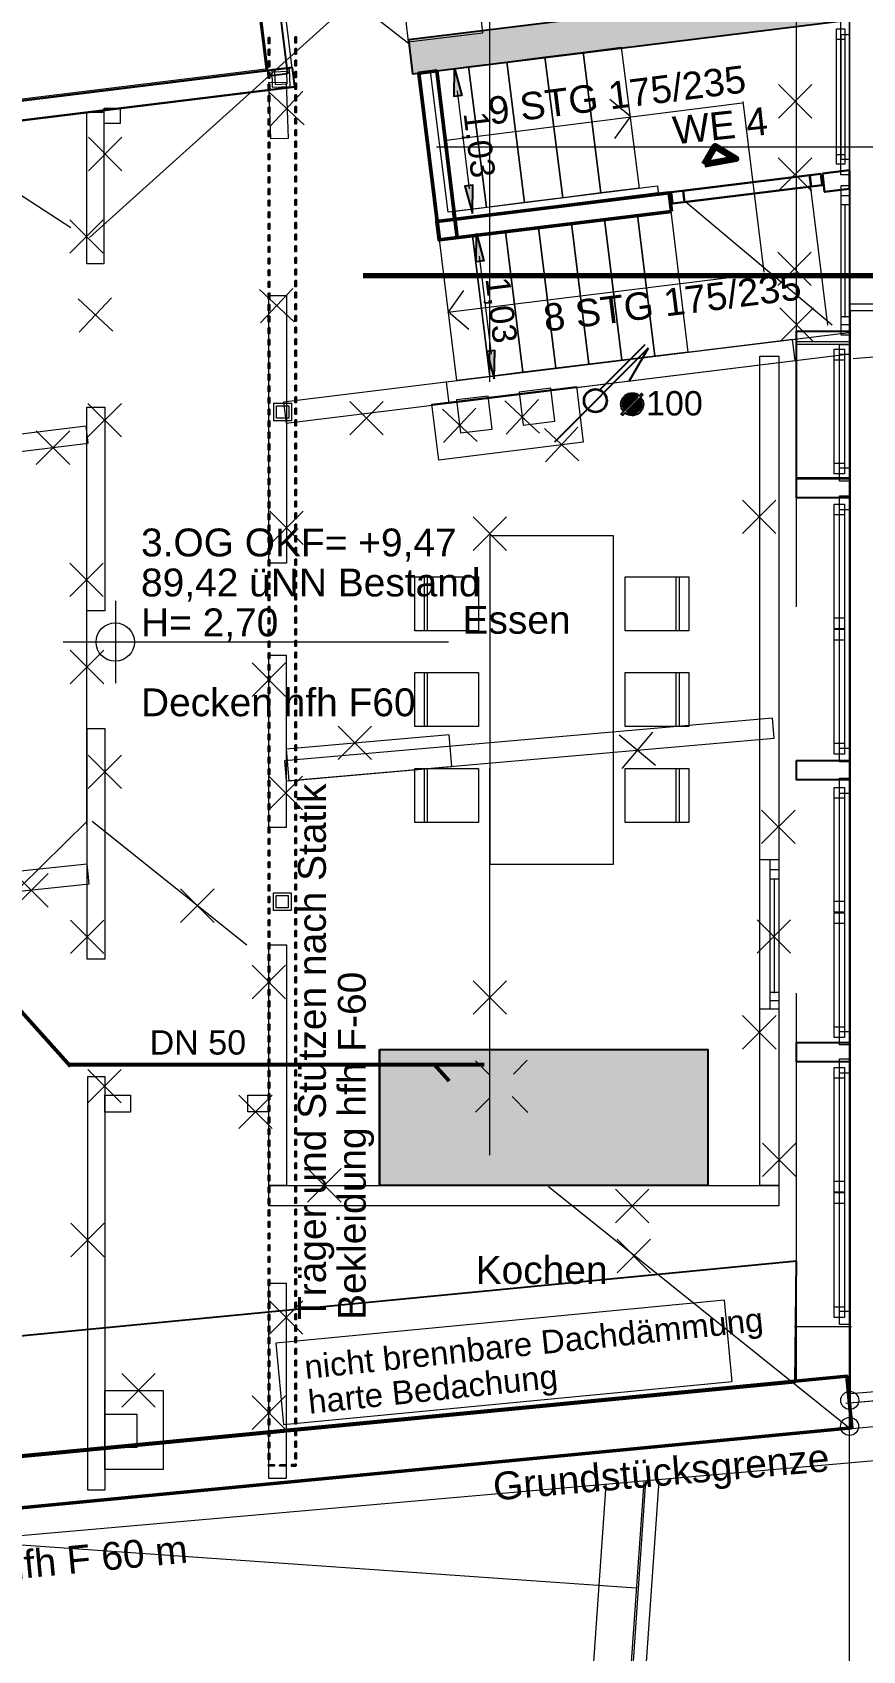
# Model space of a CAD drawing. Header units: millimetres. Extents: x 1501 to 41669, y -38 to 29710.
# Drawn here: x 10729 to 16788, y 6152 to 17957 of the extents above; entities that cross this region are included whole.
import ezdxf

# ---------------------------------------------------------------- set-up
doc = ezdxf.new("R2010")
doc.units = ezdxf.units.MM
doc.header["$LTSCALE"] = 50
for name, pattern in [('PDF_56-4_56-4_0-0_0-0', [112.8, 56.4, -56.4, 0, 0]), ('PDF_564-4_176-4_70-6_176-4', [987.8, 564.4, -176.4, 70.6, -176.4]), ('PDF_91-7_91-7_0-0_0-0', [183.4, 91.7, -91.7, 0, 0])]:
    doc.linetypes.add(name, pattern=pattern)
for name, color, linetype in [('00_Wand_Bestand', 7, 'Continuous'), ('03_Sanitaer', 5, 'Continuous'), ('05_Linien_stark', 7, 'Continuous'), ('06_Linien_fein', 3, 'Continuous'), ('07_Bemassung', 6, 'Continuous'), ('08_Schnittlinie', 1, 'Continuous'), ('10_Text', 7, 'Continuous')]:
    doc.layers.add(name, color=color, linetype=linetype)
doc.styles.add('PLAN', font='arial.ttf')

msp = doc.modelspace()

# ---------------------------------------------------------------- hatches: boundary and pattern name
at = {"layer": '00_Wand_Bestand'}
for points in [[(16697, 18299), (13473, 17903), (13504, 17655), (16698, 18047)], [(13810, 17696), (13864, 17496), (13807, 17489)], [(13940, 16635), (13943, 16842), (13886, 16835)], [(13970, 16490), (14024, 16290), (13967, 16283)], [(14100, 15429), (14103, 15636), (14046, 15629)], [(15185, 15313), (15168, 15296), (15177, 15282), (15183, 15270), (15186, 15257), (15188, 15242), (15187, 15233), (15185, 15223), (15182, 15214), (15178, 15205), (15173, 15197), (15166, 15189), (15160, 15182), (15153, 15177), (15146, 15172), (15139, 15169), (15131, 15166), (15123, 15164), (15115, 15162), (15106, 15162), (15092, 15163), (15080, 15166), (15068, 15172), (15054, 15181), (15037, 15165), (15026, 15175), (15044, 15191), (15034, 15205), (15029, 15218), (15025, 15230), (15024, 15244), (15025, 15254), (15026, 15262), (15029, 15271), (15032, 15279), (15037, 15287), (15042, 15294), (15048, 15301), (15055, 15308), (15063, 15313), (15071, 15318), (15079, 15321), (15087, 15323), (15096, 15325), (15105, 15325), (15120, 15324), (15132, 15321), (15145, 15315), (15158, 15306), (15175, 15323)], [(15148, 15296), (15136, 15303), (15126, 15308), (15116, 15310), (15105, 15311), (15098, 15311), (15090, 15310), (15083, 15308), (15077, 15305), (15070, 15301), (15064, 15297), (15058, 15291), (15052, 15284), (15047, 15277), (15043, 15269), (15040, 15261), (15039, 15253), (15038, 15244), (15039, 15233), (15042, 15223), (15046, 15213), (15053, 15201)], [(15159, 15286), (15064, 15191), (15072, 15186), (15080, 15182), (15089, 15179), (15097, 15177), (15106, 15176), (15115, 15177), (15124, 15178), (15132, 15181), (15139, 15185), (15147, 15190), (15153, 15196), (15159, 15202), (15163, 15208), (15167, 15214), (15170, 15221), (15172, 15228), (15173, 15235), (15173, 15243), (15173, 15254), (15170, 15264), (15166, 15274)]]:
    msp.add_hatch(color=7, dxfattribs=at).paths.add_polyline_path(points)
at = {"layer": '03_Sanitaer'}
msp.add_hatch(color=7, dxfattribs=at).paths.add_polyline_path([(13263, 10538), (15659, 10538), (15659, 9544), (13263, 9544)])

# ---------------------------------------------------------------- linework, layer by layer
at = {"layer": '00_Wand_Bestand'}
for points in [[(16697, 18299), (13473, 17903), (13504, 17655), (16698, 18047)], [(13810, 17696), (13864, 17496), (13807, 17489)], [(13940, 16635), (13943, 16842), (13886, 16835)], [(13970, 16490), (14024, 16290), (13967, 16283)], [(14100, 15429), (14103, 15636), (14046, 15629)], [(15185, 15313), (15168, 15296), (15177, 15282), (15183, 15270), (15186, 15257), (15188, 15242), (15187, 15233), (15185, 15223), (15182, 15214), (15178, 15205), (15173, 15197), (15166, 15189), (15160, 15182), (15153, 15177), (15146, 15172), (15139, 15169), (15131, 15166), (15123, 15164), (15115, 15162), (15106, 15162), (15092, 15163), (15080, 15166), (15068, 15172), (15054, 15181), (15037, 15165), (15026, 15175), (15044, 15191), (15034, 15205), (15029, 15218), (15025, 15230), (15024, 15244), (15025, 15254), (15026, 15262), (15029, 15271), (15032, 15279), (15037, 15287), (15042, 15294), (15048, 15301), (15055, 15308), (15063, 15313), (15071, 15318), (15079, 15321), (15087, 15323), (15096, 15325), (15105, 15325), (15120, 15324), (15132, 15321), (15145, 15315), (15158, 15306), (15175, 15323)], [(15148, 15296), (15136, 15303), (15126, 15308), (15116, 15310), (15105, 15311), (15098, 15311), (15090, 15310), (15083, 15308), (15077, 15305), (15070, 15301), (15064, 15297), (15058, 15291), (15052, 15284), (15047, 15277), (15043, 15269), (15040, 15261), (15039, 15253), (15038, 15244), (15039, 15233), (15042, 15223), (15046, 15213), (15053, 15201)], [(15159, 15286), (15064, 15191), (15072, 15186), (15080, 15182), (15089, 15179), (15097, 15177), (15106, 15176), (15115, 15177), (15124, 15178), (15132, 15181), (15139, 15185), (15147, 15190), (15153, 15196), (15159, 15202), (15163, 15208), (15167, 15214), (15170, 15221), (15172, 15228), (15173, 15235), (15173, 15243), (15173, 15254), (15170, 15264), (15166, 15274)]]:
    msp.add_lwpolyline(points, close=True, dxfattribs=at)
at = {"layer": '03_Sanitaer'}
msp.add_lwpolyline([(13263, 10538), (15659, 10538), (15659, 9544), (13263, 9544)], close=True, dxfattribs=at)
at = {"layer": '05_Linien_stark', "lineweight": 15}
for p, q in [((13829, 17529), (13917, 16816)), ((13750, 17170), (15908, 17442)), ((15093, 17343), (14944, 17468)), ((15091, 17341), (14978, 17182)), ((13678, 17122), (26570, 17122)), ((13989, 16323), (14077, 15610)), ((11335, 13810), (11335, 13210))]:
    msp.add_line(p, q, dxfattribs=at)
at = {"layer": '05_Linien_stark', "lineweight": 25}
msp.add_line((15085, 15412), (15226, 15655), dxfattribs=at)
at = {"layer": '05_Linien_stark', "lineweight": 53}
msp.add_line((13770, 10305), (13658, 10430), dxfattribs=at)
at = {"layer": '05_Linien_stark', "lineweight": 18}
for p, q in [((13963, 10455), (14063, 10354)), ((14340, 10458), (14240, 10357)), ((14062, 10180), (13962, 10080)), ((14230, 10193), (14345, 10078))]:
    msp.add_line(p, q, dxfattribs=at)
at = {"layer": '05_Linien_stark', "lineweight": 20}
for p, q in [((16291, 8516), (16707, 8516)), ((16300, 8110), (16300, 8525))]:
    msp.add_line(p, q, dxfattribs=at)
at = {"layer": '05_Linien_stark', "lineweight": 18}
for points in [[(12360, 18275), (12432, 17688), (10059, 17397), (9986, 17983)], [(13267, 10534), (15655, 10534), (15655, 9548), (13267, 9548)]]:
    msp.add_lwpolyline(points, close=True, dxfattribs=at)
at = {"layer": '05_Linien_stark', "lineweight": 15}
for points in [[(13454, 18039), (13472, 17887), (14017, 17954), (13999, 18106)], [(14878, 16785), (14748, 17813), (15026, 17848), (15156, 16820)], [(13764, 16645), (13634, 17672), (13913, 17707), (14043, 16680)], [(14043, 16680), (13913, 17707), (14191, 17742), (14321, 16715)], [(14321, 16715), (14191, 17742), (14470, 17777), (14599, 16750)], [(14599, 16750), (14470, 17777), (14748, 17813), (14878, 16786)], [(11127, 17375), (11252, 17375), (11252, 16267), (11127, 16267)], [(13803, 16596), (13796, 16649), (15291, 16837), (15297, 16785)], [(12563, 15260), (12582, 15106), (16295, 15562), (16276, 15716)], [(13751, 15407), (16690, 15768), (16691, 15608), (13771, 15249)], [(16037, 15594), (16176, 15594), (16176, 9544), (16037, 9544)], [(14699, 15374), (14749, 14966), (13695, 14837), (13645, 15245)], [(14281, 15332), (14311, 15091), (14542, 15120), (14512, 15360)], [(13825, 15275), (13854, 15035), (14085, 15063), (14056, 15303)], [(11127, 15222), (11257, 15222), (11257, 13736), (11127, 13736)], [(5854, 14436), (5869, 14314), (11137, 14961), (11122, 15083)], [(11130, 12879), (11257, 12879), (11257, 11197), (11130, 11197)], [(12569, 12642), (12581, 12496), (16142, 12808), (16129, 12953)], [(12581, 12728), (12601, 12498), (13791, 12602), (13771, 12832)], [(16037, 11924), (16176, 11924), (16176, 10831), (16037, 10831)], [(16113, 11924), (16176, 11924), (16176, 10831), (16113, 10831)], [(5825, 11333), (5840, 11187), (11145, 11745), (11130, 11890)], [(16113, 11851), (16176, 11851), (16176, 10892), (16113, 10892)], [(16113, 11783), (16176, 11783), (16176, 10952), (16113, 10952)], [(11133, 10341), (11257, 10341), (11257, 7323), (11133, 7323)], [(11257, 10204), (11446, 10204), (11446, 10079), (11257, 10079)], [(11257, 8050), (11685, 8050), (11685, 7473), (11257, 7473)], [(11259, 7876), (11491, 7876), (11491, 7634), (11259, 7634)]]:
    msp.add_lwpolyline(points, close=True, dxfattribs=at)
at = {"layer": '05_Linien_stark', "lineweight": 20}
for points in [[(16306, 18090), (16692, 18090), (16692, 15698), (16306, 15698)], [(16598, 17982), (16659, 17982), (16659, 16996), (16598, 16996)], [(16629, 18054), (16689, 18054), (16689, 16917), (16629, 16917)], [(16598, 17908), (16659, 17908), (16659, 17062), (16598, 17062)], [(16630, 17942), (16693, 17942), (16693, 17030), (16630, 17030)], [(16631, 16839), (16694, 16839), (16694, 15748), (16631, 15748)], [(16631, 16767), (16691, 16767), (16691, 15822), (16631, 15822)], [(16631, 16700), (16691, 16700), (16691, 15882), (16631, 15882)], [(16695, 15973), (16695, 7960), (18929, 8153), (18929, 15973)], [(16696, 15924), (16696, 8027), (18879, 8203), (18879, 15924)], [(16306, 15683), (16694, 15683), (16694, 14703), (16306, 14703)], [(16580, 15645), (16655, 15645), (16655, 14735), (16580, 14735)], [(16620, 15680), (16695, 15680), (16695, 14777), (16620, 14777)], [(16620, 15610), (16695, 15610), (16695, 14683), (16620, 14683)], [(16580, 15568), (16655, 15568), (16655, 14811), (16580, 14811)], [(16620, 14575), (16695, 14575), (16695, 12733), (16620, 12733)], [(16580, 14516), (16655, 14516), (16655, 13606), (16580, 13606)], [(16580, 14440), (16655, 14440), (16655, 13684), (16580, 13684)], [(16620, 14476), (16695, 14476), (16695, 12635), (16620, 12635)], [(16580, 13603), (16655, 13603), (16655, 12692), (16580, 12692)], [(16580, 13525), (16655, 13525), (16655, 12768), (16580, 12768)], [(16620, 12516), (16695, 12516), (16695, 10665), (16620, 10665)], [(16580, 12448), (16655, 12448), (16655, 11538), (16580, 11538)], [(16620, 12408), (16695, 12408), (16695, 10570), (16620, 10570)], [(16580, 12372), (16655, 12372), (16655, 11617), (16580, 11617)], [(16580, 11535), (16655, 11535), (16655, 10624), (16580, 10624)], [(16580, 11458), (16655, 11458), (16655, 10700), (16580, 10700)], [(16580, 10406), (16655, 10406), (16655, 9496), (16580, 9496)], [(16620, 10469), (16695, 10469), (16695, 8625), (16620, 8625)], [(16580, 10330), (16655, 10330), (16655, 9574), (16580, 9574)], [(16620, 10366), (16695, 10366), (16695, 8531), (16620, 8531)], [(16580, 9493), (16655, 9493), (16655, 8582), (16580, 8582)], [(16580, 9416), (16655, 9416), (16655, 8658), (16580, 8658)]]:
    msp.add_lwpolyline(points, close=True, dxfattribs=at)
at = {"layer": '05_Linien_stark', "lineweight": 50}
for points in [[(13699, 16443), (13829, 16459), (13680, 17675), (13550, 17659)], [(15393, 16651), (15376, 16786), (13680, 16577), (13697, 16443)], [(5730, 7099), (5766, 6724), (16709, 7778), (16673, 8153)]]:
    msp.add_lwpolyline(points, close=True, dxfattribs=at)
at = {"layer": '05_Linien_stark', "lineweight": 211}
msp.add_lwpolyline([(15634, 16993), (15712, 17127), (15864, 17035)], close=True, dxfattribs=at)
at = {"layer": '05_Linien_stark', "lineweight": 30}
for points in [[(16482, 16925), (15390, 16791), (15400, 16708), (16493, 16842)], [(16402, 16915), (15477, 16801), (15487, 16718), (16412, 16832)], [(16494, 16928), (16691, 16952), (16692, 16815), (16510, 16793)]]:
    msp.add_lwpolyline(points, close=True, dxfattribs=at)
at = {"layer": '05_Linien_stark', "lineweight": 25}
for points in [[(16306, 15777), (16694, 15777), (16694, 14704), (16306, 14704)], [(16306, 14703), (16694, 14703), (16694, 14562), (16306, 14562)], [(16306, 12645), (16693, 12645), (16693, 12504), (16306, 12504)], [(16305, 10589), (16693, 10589), (16693, 10447), (16305, 10447)]]:
    msp.add_lwpolyline(points, close=True, dxfattribs=at)
at = {"layer": '05_Linien_stark', "lineweight": 35}
msp.add_circle((14838, 15270), 82.8, dxfattribs=at)
at = {"layer": '05_Linien_stark', "lineweight": 18}
msp.add_circle((11334, 13509), 140, dxfattribs=at)
at = {"layer": '06_Linien_fein', "linetype": 'PDF_56-4_56-4_0-0_0-0', "lineweight": 9}
for p, q in [((16306, 8127), (16306, 20665)), ((14068, 9767), (14068, 19102)), ((11127, 12177), (11127, 16599))]:
    msp.add_line(p, q, dxfattribs=at)
at = {"layer": '06_Linien_fein', "lineweight": 9}
for p, q in [((16629, 17066), (16629, 17910)), ((15914, 17452), (16067, 16208)), ((16396, 16919), (16531, 15821)), ((16566, 15821), (15484, 16729)), ((16661, 15877), (16661, 16694)), ((13761, 15916), (16071, 16200)), ((13764, 15914), (13877, 16073)), ((13765, 15917), (13914, 15792)), ((16618, 14807), (16618, 15570)), ((16618, 13682), (16618, 14443)), ((16618, 12765), (16618, 13528)), ((16618, 11614), (16618, 12375)), ((16144, 10949), (16144, 11785)), ((16618, 10697), (16618, 11460)), ((16618, 9572), (16618, 10333)), ((16618, 8655), (16618, 9418)), ((5166, 6514), (17014, 7550)), ((14632, 3295), (14916, 7361)), ((14916, 3412), (15193, 7384)), ((14928, 3384), (15207, 7387)), ((15020, 3356), (15302, 7390)), ((10225, 6953), (15135, 6610))]:
    msp.add_line(p, q, dxfattribs=at)
at = {"layer": '06_Linien_fein', "lineweight": 5}
for p, q in [((16174, 17331), (16418, 17575)), ((16418, 17331), (16174, 17575)), ((16174, 17331), (16418, 17575)), ((16418, 17331), (16174, 17575)), ((11138, 16946), (11382, 17191)), ((11382, 16946), (11138, 17191)), ((11138, 16946), (11382, 17191)), ((11382, 16946), (11138, 17191)), ((16172, 16797), (16416, 17041)), ((16416, 16797), (16172, 17041)), ((11002, 16345), (11246, 16590)), ((11246, 16345), (11002, 16590)), ((11002, 16345), (11246, 16590)), ((11246, 16345), (11002, 16590)), ((16169, 16109), (16413, 16353)), ((16413, 16109), (16169, 16353)), ((11316, 15777), (11063, 16013)), ((11316, 15777), (11063, 16013)), ((11072, 15769), (11307, 16021)), ((11072, 15769), (11307, 16021)), ((16428, 15702), (16184, 15946)), ((16185, 15702), (16429, 15946)), ((11135, 15006), (11379, 15250)), ((11379, 15006), (11135, 15250)), ((11135, 15006), (11379, 15250)), ((11379, 15006), (11135, 15250)), ((13045, 15021), (13290, 15265)), ((13290, 15021), (13045, 15265)), ((13045, 15021), (13290, 15265)), ((13290, 15021), (13045, 15265)), ((14430, 15034), (14178, 15269)), ((14430, 15034), (14178, 15269)), ((14186, 15025), (14422, 15278)), ((14186, 15025), (14422, 15278)), ((13974, 14972), (13721, 15208)), ((13974, 14972), (13721, 15208)), ((13729, 14964), (13965, 15216)), ((13729, 14964), (13965, 15216)), ((10758, 14805), (11002, 15049)), ((11002, 14805), (10758, 15049)), ((10758, 14805), (11002, 15049)), ((11002, 14805), (10758, 15049)), ((14718, 14832), (14466, 15067)), ((14718, 14832), (14466, 15067)), ((14474, 14823), (14710, 15076)), ((14474, 14823), (14710, 15076)), ((15910, 14301), (16154, 14545)), ((16154, 14301), (15910, 14545)), ((15910, 14301), (16154, 14545)), ((16154, 14301), (15910, 14545)), ((13945, 14178), (14190, 14422)), ((14190, 14178), (13945, 14422)), ((13945, 14178), (14190, 14422)), ((14190, 14178), (13945, 14422)), ((11003, 13841), (11247, 14085)), ((11247, 13841), (11003, 14085)), ((11003, 13841), (11247, 14085)), ((11247, 13841), (11003, 14085)), ((11006, 13205), (11250, 13449)), ((11250, 13205), (11006, 13449)), ((11006, 13205), (11250, 13449)), ((11250, 13205), (11006, 13449)), ((12333, 13113), (12577, 13358)), ((12577, 13113), (12333, 13358)), ((12333, 13113), (12577, 13358)), ((12577, 13113), (12333, 13358)), ((12960, 12652), (13204, 12896)), ((13204, 12652), (12960, 12896)), ((12960, 12652), (13204, 12896)), ((13204, 12652), (12960, 12896)), ((15277, 12608), (15012, 12830)), ((15277, 12608), (15012, 12830)), ((15033, 12586), (15256, 12851)), ((15033, 12586), (15256, 12851)), ((11136, 12440), (11380, 12684)), ((11380, 12440), (11136, 12684)), ((11136, 12440), (11380, 12684)), ((11380, 12440), (11136, 12684)), ((16051, 12040), (16296, 12284)), ((16296, 12040), (16051, 12284)), ((16051, 12040), (16296, 12284)), ((16296, 12040), (16051, 12284)), ((10600, 11575), (10844, 11820)), ((10844, 11575), (10600, 11820)), ((10600, 11575), (10844, 11820)), ((10844, 11575), (10600, 11820)), ((11811, 11464), (12055, 11708)), ((12055, 11464), (11811, 11708)), ((11811, 11464), (12055, 11708)), ((12055, 11464), (11811, 11708)), ((11007, 11237), (11251, 11481)), ((11251, 11237), (11007, 11481)), ((11007, 11237), (11251, 11481)), ((11251, 11237), (11007, 11481)), ((16017, 11239), (16262, 11483)), ((16262, 11239), (16017, 11483)), ((16017, 11239), (16262, 11483)), ((16262, 11239), (16017, 11483)), ((12577, 10907), (12333, 11152)), ((12577, 10907), (12333, 11152)), ((13946, 10794), (14190, 11038)), ((14190, 10794), (13946, 11038)), ((13946, 10794), (14190, 11038)), ((14190, 10794), (13946, 11038)), ((15912, 10540), (16156, 10784)), ((16156, 10540), (15912, 10784)), ((15912, 10540), (16156, 10784)), ((16156, 10540), (15912, 10784)), ((11133, 10147), (11377, 10391)), ((11377, 10147), (11133, 10391)), ((11133, 10147), (11377, 10391)), ((11377, 10147), (11133, 10391)), ((16056, 9610), (16300, 9854)), ((16300, 9610), (16056, 9854)), ((16056, 9610), (16300, 9854)), ((16300, 9610), (16056, 9854)), ((12738, 9424), (12983, 9668)), ((12983, 9424), (12738, 9668)), ((12738, 9424), (12983, 9668)), ((12983, 9424), (12738, 9668)), ((14984, 9273), (15228, 9517)), ((15228, 9273), (14984, 9517)), ((14984, 9273), (15228, 9517)), ((15228, 9273), (14984, 9517)), ((11009, 9025), (11253, 9269)), ((11253, 9025), (11009, 9269)), ((11009, 9025), (11253, 9269)), ((11253, 9025), (11009, 9269)), ((14996, 8909), (15240, 9153)), ((15240, 8909), (14996, 9153)), ((14996, 8909), (15240, 9153)), ((15240, 8909), (14996, 9153)), ((11382, 7929), (11626, 8173)), ((11626, 7929), (11382, 8173)), ((11382, 7929), (11626, 8173)), ((11626, 7929), (11382, 8173))]:
    msp.add_line(p, q, dxfattribs=at)
at = {"layer": '06_Linien_fein', "lineweight": 9}
for points in [[(15387, 16652), (15513, 15624), (15272, 15595), (15146, 16623)], [(14423, 16534), (14549, 15506), (14308, 15477), (14182, 16504)], [(14664, 16563), (14790, 15536), (14549, 15506), (14423, 16534)], [(14905, 16593), (15031, 15566), (14790, 15536), (14664, 16563)], [(15146, 16623), (15272, 15595), (15031, 15566), (14905, 16593)], [(13941, 16475), (14067, 15447), (13826, 15418), (13700, 16446)], [(14182, 16505), (14308, 15477), (14067, 15447), (13941, 16475)]]:
    msp.add_lwpolyline(points, close=True, dxfattribs=at)
at = {"layer": '06_Linien_fein', "lineweight": 5}
for points in [[(14071, 14286), (14968, 14286), (14968, 11886), (14071, 11886)], [(13520, 13986), (13611, 13986), (13611, 13592), (13520, 13592)], [(13591, 13986), (13985, 13986), (13985, 13592), (13591, 13592)], [(15054, 13986), (15448, 13986), (15448, 13592), (15054, 13592)], [(15428, 13986), (15520, 13986), (15520, 13592), (15428, 13592)], [(13520, 13286), (13611, 13286), (13611, 12892), (13520, 12892)], [(13591, 13286), (13985, 13286), (13985, 12892), (13591, 12892)], [(15054, 13286), (15448, 13286), (15448, 12892), (15054, 12892)], [(15428, 13286), (15520, 13286), (15520, 12892), (15428, 12892)], [(13520, 12586), (13611, 12586), (13611, 12192), (13520, 12192)], [(13591, 12586), (13985, 12586), (13985, 12192), (13591, 12192)], [(15054, 12586), (15448, 12586), (15448, 12192), (15054, 12192)], [(15428, 12586), (15520, 12586), (15520, 12192), (15428, 12192)], [(15836, 8116), (15779, 8709), (12506, 8394), (12563, 7801)]]:
    msp.add_lwpolyline(points, close=True, dxfattribs=at)
at = {"layer": '07_Bemassung', "linetype": 'PDF_56-4_56-4_0-0_0-0', "lineweight": 9}
for p, q in [((11147, 16460), (16699, 21459)), ((5529, 20092), (11010, 16532)), ((5531, 6700), (11128, 12200)), ((16696, 7771), (11166, 12201))]:
    msp.add_line(p, q, dxfattribs=at)
at = {"layer": '07_Bemassung', "lineweight": 9}
for p, q in [((16693, 5348), (16693, 21086)), ((12454, 18674), (13487, 17867)), ((12637, 17599), (12505, 18678)), ((16719, 15577), (30131, 16751))]:
    msp.add_line(p, q, dxfattribs=at)
at = {"layer": '07_Bemassung', "lineweight": 5}
for p, q in [((12712, 17283), (12459, 17519)), ((12712, 17283), (12459, 17519)), ((12468, 17275), (12703, 17527)), ((12468, 17275), (12703, 17527)), ((12639, 15845), (12386, 16081)), ((12639, 15845), (12386, 16081)), ((12395, 15837), (12630, 16089)), ((12395, 15837), (12630, 16089)), ((12461, 14220), (12705, 14464)), ((12705, 14220), (12461, 14464)), ((12461, 14220), (12705, 14464)), ((12705, 14220), (12461, 14464)), ((12456, 12286), (12701, 12530)), ((12701, 12286), (12456, 12530)), ((12456, 12286), (12701, 12530)), ((12701, 12286), (12456, 12530)), ((12333, 10907), (12577, 11152)), ((12333, 10907), (12577, 11152)), ((12236, 9960), (12480, 10205)), ((12480, 9960), (12236, 10205)), ((12236, 9960), (12480, 10205)), ((12480, 9960), (12236, 10205)), ((12459, 8460), (12703, 8704)), ((12703, 8460), (12459, 8704)), ((12459, 8460), (12703, 8704)), ((12703, 8460), (12459, 8704)), ((12333, 7766), (12577, 8010)), ((12577, 7766), (12333, 8010)), ((12333, 7766), (12577, 8010)), ((12577, 7766), (12333, 8010))]:
    msp.add_line(p, q, dxfattribs=at)
at = {"layer": '07_Bemassung', "lineweight": 25}
msp.add_line((14542, 14970), (15223, 15652), dxfattribs=at)
at = {"layer": '07_Bemassung', "lineweight": 15}
for p, q in [((10955, 13510), (13766, 13510)), ((16664, 7958), (38270, 9848)), ((3920, 6541), (18185, 7914))]:
    msp.add_line(p, q, dxfattribs=at)
at = {"layer": '07_Bemassung', "lineweight": 53}
for p, q in [((11007, 10414), (9779, 11778)), ((14026, 10425), (10991, 10425))]:
    msp.add_line(p, q, dxfattribs=at)
at = {"layer": '07_Bemassung', "lineweight": 20}
msp.add_line((16699, 7773), (16699, 8524), dxfattribs=at)
at = {"layer": '07_Bemassung', "lineweight": 25}
for points in [[(12592, 17655), (12452, 17638), (12350, 18469), (12490, 18486)], [(12624, 17699), (12642, 17558), (7218, 16892), (7201, 17033)]]:
    msp.add_lwpolyline(points, close=True, dxfattribs=at)
at = {"layer": '07_Bemassung'}
for points in [[(12452, 17918), (12459, 17918), (12459, 17876), (12452, 17876)], [(12452, 17833), (12459, 17833), (12459, 17791), (12452, 17791)], [(12647, 17924), (12655, 17924), (12655, 17881), (12647, 17881)], [(12647, 17839), (12655, 17839), (12655, 17797), (12647, 17797)], [(12452, 17749), (12459, 17749), (12459, 17706), (12452, 17706)], [(12647, 17754), (12655, 17754), (12655, 17712), (12647, 17712)], [(12452, 17664), (12459, 17664), (12459, 17622), (12452, 17622)], [(12647, 17670), (12655, 17670), (12655, 17627), (12647, 17627)], [(12452, 17579), (12459, 17579), (12459, 17537), (12452, 17537)], [(12452, 17495), (12459, 17495), (12459, 17452), (12452, 17452)], [(12647, 17585), (12655, 17585), (12655, 17543), (12647, 17543)], [(12647, 17500), (12655, 17500), (12655, 17458), (12647, 17458)], [(12452, 17410), (12459, 17410), (12459, 17368), (12452, 17368)], [(12647, 17416), (12655, 17416), (12655, 17373), (12647, 17373)], [(12452, 17325), (12459, 17325), (12459, 17283), (12452, 17283)], [(12452, 17241), (12459, 17241), (12459, 17198), (12452, 17198)], [(12647, 17331), (12655, 17331), (12655, 17289), (12647, 17289)], [(12647, 17246), (12655, 17246), (12655, 17204), (12647, 17204)], [(12452, 17156), (12459, 17156), (12459, 17114), (12452, 17114)], [(12647, 17162), (12655, 17162), (12655, 17119), (12647, 17119)], [(12452, 17071), (12459, 17071), (12459, 17029), (12452, 17029)], [(12647, 17077), (12655, 17077), (12655, 17035), (12647, 17035)], [(12452, 16987), (12459, 16987), (12459, 16944), (12452, 16944)], [(12452, 16902), (12459, 16902), (12459, 16860), (12452, 16860)], [(12647, 16992), (12655, 16992), (12655, 16950), (12647, 16950)], [(12647, 16908), (12655, 16908), (12655, 16865), (12647, 16865)], [(12452, 16817), (12459, 16817), (12459, 16775), (12452, 16775)], [(12647, 16823), (12655, 16823), (12655, 16781), (12647, 16781)], [(12452, 16733), (12459, 16733), (12459, 16690), (12452, 16690)], [(12452, 16648), (12459, 16648), (12459, 16606), (12452, 16606)], [(12647, 16738), (12655, 16738), (12655, 16696), (12647, 16696)], [(12647, 16654), (12655, 16654), (12655, 16611), (12647, 16611)], [(12452, 16563), (12459, 16563), (12459, 16521), (12452, 16521)], [(12647, 16569), (12655, 16569), (12655, 16527), (12647, 16527)], [(12452, 16479), (12459, 16479), (12459, 16436), (12452, 16436)], [(12647, 16484), (12655, 16484), (12655, 16442), (12647, 16442)], [(12452, 16394), (12459, 16394), (12459, 16352), (12452, 16352)], [(12452, 16309), (12459, 16309), (12459, 16267), (12452, 16267)], [(12647, 16400), (12655, 16400), (12655, 16357), (12647, 16357)], [(12647, 16315), (12655, 16315), (12655, 16273), (12647, 16273)], [(12452, 16225), (12459, 16225), (12459, 16182), (12452, 16182)], [(12647, 16230), (12655, 16230), (12655, 16188), (12647, 16188)], [(12452, 16140), (12459, 16140), (12459, 16098), (12452, 16098)], [(12452, 16055), (12459, 16055), (12459, 16013), (12452, 16013)], [(12647, 16146), (12655, 16146), (12655, 16103), (12647, 16103)], [(12647, 16061), (12655, 16061), (12655, 16019), (12647, 16019)], [(12452, 15971), (12459, 15971), (12459, 15928), (12452, 15928)], [(12647, 15976), (12655, 15976), (12655, 15934), (12647, 15934)], [(12452, 15886), (12459, 15886), (12459, 15844), (12452, 15844)], [(12647, 15892), (12655, 15892), (12655, 15849), (12647, 15849)], [(12452, 15801), (12459, 15801), (12459, 15759), (12452, 15759)], [(12452, 15717), (12459, 15717), (12459, 15674), (12452, 15674)], [(12647, 15807), (12655, 15807), (12655, 15765), (12647, 15765)], [(12647, 15722), (12655, 15722), (12655, 15680), (12647, 15680)], [(12452, 15632), (12459, 15632), (12459, 15590), (12452, 15590)], [(12647, 15638), (12655, 15638), (12655, 15595), (12647, 15595)], [(12452, 15547), (12459, 15547), (12459, 15505), (12452, 15505)], [(12647, 15553), (12655, 15553), (12655, 15511), (12647, 15511)], [(12647, 15468), (12655, 15468), (12655, 15426), (12647, 15426)], [(12452, 15463), (12459, 15463), (12459, 15420), (12452, 15420)], [(12452, 15378), (12459, 15378), (12459, 15336), (12452, 15336)], [(12647, 15384), (12655, 15384), (12655, 15341), (12647, 15341)], [(12452, 15293), (12459, 15293), (12459, 15251), (12452, 15251)], [(12647, 15299), (12655, 15299), (12655, 15257), (12647, 15257)], [(12452, 15209), (12459, 15209), (12459, 15166), (12452, 15166)], [(12452, 15124), (12459, 15124), (12459, 15082), (12452, 15082)], [(12647, 15214), (12655, 15214), (12655, 15172), (12647, 15172)], [(12647, 15130), (12655, 15130), (12655, 15087), (12647, 15087)], [(12452, 15039), (12459, 15039), (12459, 14997), (12452, 14997)], [(12647, 15045), (12655, 15045), (12655, 15003), (12647, 15003)], [(12452, 14955), (12459, 14955), (12459, 14912), (12452, 14912)], [(12647, 14960), (12655, 14960), (12655, 14918), (12647, 14918)], [(12647, 14876), (12655, 14876), (12655, 14833), (12647, 14833)], [(12452, 14870), (12459, 14870), (12459, 14828), (12452, 14828)], [(12452, 14785), (12459, 14785), (12459, 14743), (12452, 14743)], [(12647, 14791), (12655, 14791), (12655, 14749), (12647, 14749)], [(12452, 14701), (12459, 14701), (12459, 14658), (12452, 14658)], [(12647, 14706), (12655, 14706), (12655, 14664), (12647, 14664)], [(12452, 14616), (12459, 14616), (12459, 14574), (12452, 14574)], [(12452, 14531), (12459, 14531), (12459, 14489), (12452, 14489)], [(12647, 14622), (12655, 14622), (12655, 14579), (12647, 14579)], [(12647, 14537), (12655, 14537), (12655, 14495), (12647, 14495)], [(12452, 14447), (12459, 14447), (12459, 14404), (12452, 14404)], [(12647, 14452), (12655, 14452), (12655, 14410), (12647, 14410)], [(12452, 14362), (12459, 14362), (12459, 14320), (12452, 14320)], [(12647, 14368), (12655, 14368), (12655, 14325), (12647, 14325)], [(12452, 14277), (12459, 14277), (12459, 14235), (12452, 14235)], [(12452, 14193), (12459, 14193), (12459, 14150), (12452, 14150)], [(12647, 14283), (12655, 14283), (12655, 14241), (12647, 14241)], [(12647, 14198), (12655, 14198), (12655, 14156), (12647, 14156)], [(12452, 14108), (12459, 14108), (12459, 14066), (12452, 14066)], [(12647, 14114), (12655, 14114), (12655, 14071), (12647, 14071)], [(12452, 14023), (12459, 14023), (12459, 13981), (12452, 13981)], [(12452, 13939), (12459, 13939), (12459, 13896), (12452, 13896)], [(12647, 14029), (12655, 14029), (12655, 13987), (12647, 13987)], [(12647, 13944), (12655, 13944), (12655, 13902), (12647, 13902)], [(12452, 13854), (12459, 13854), (12459, 13812), (12452, 13812)], [(12647, 13860), (12655, 13860), (12655, 13817), (12647, 13817)], [(12452, 13769), (12459, 13769), (12459, 13727), (12452, 13727)], [(12647, 13775), (12655, 13775), (12655, 13733), (12647, 13733)], [(12452, 13685), (12459, 13685), (12459, 13642), (12452, 13642)], [(12452, 13600), (12459, 13600), (12459, 13558), (12452, 13558)], [(12647, 13690), (12655, 13690), (12655, 13648), (12647, 13648)], [(12647, 13606), (12655, 13606), (12655, 13563), (12647, 13563)], [(12452, 13515), (12459, 13515), (12459, 13473), (12452, 13473)], [(12647, 13521), (12655, 13521), (12655, 13479), (12647, 13479)], [(12452, 13431), (12459, 13431), (12459, 13388), (12452, 13388)], [(12452, 13346), (12459, 13346), (12459, 13304), (12452, 13304)], [(12647, 13436), (12655, 13436), (12655, 13394), (12647, 13394)], [(12647, 13352), (12655, 13352), (12655, 13309), (12647, 13309)], [(12452, 13261), (12459, 13261), (12459, 13219), (12452, 13219)], [(12647, 13267), (12655, 13267), (12655, 13225), (12647, 13225)], [(12452, 13177), (12459, 13177), (12459, 13134), (12452, 13134)], [(12647, 13182), (12655, 13182), (12655, 13140), (12647, 13140)], [(12452, 13092), (12459, 13092), (12459, 13050), (12452, 13050)], [(12452, 13007), (12459, 13007), (12459, 12965), (12452, 12965)], [(12647, 13098), (12655, 13098), (12655, 13055), (12647, 13055)], [(12647, 13013), (12655, 13013), (12655, 12971), (12647, 12971)], [(12452, 12923), (12459, 12923), (12459, 12880), (12452, 12880)], [(12647, 12928), (12655, 12928), (12655, 12886), (12647, 12886)], [(12452, 12838), (12459, 12838), (12459, 12796), (12452, 12796)], [(12452, 12753), (12459, 12753), (12459, 12711), (12452, 12711)], [(12647, 12844), (12655, 12844), (12655, 12801), (12647, 12801)], [(12647, 12759), (12655, 12759), (12655, 12717), (12647, 12717)], [(12452, 12669), (12459, 12669), (12459, 12626), (12452, 12626)], [(12647, 12674), (12655, 12674), (12655, 12632), (12647, 12632)], [(12452, 12584), (12459, 12584), (12459, 12542), (12452, 12542)], [(12647, 12590), (12655, 12590), (12655, 12547), (12647, 12547)], [(12452, 12499), (12459, 12499), (12459, 12457), (12452, 12457)], [(12452, 12415), (12459, 12415), (12459, 12372), (12452, 12372)], [(12647, 12505), (12655, 12505), (12655, 12463), (12647, 12463)], [(12647, 12420), (12655, 12420), (12655, 12378), (12647, 12378)], [(12452, 12330), (12459, 12330), (12459, 12288), (12452, 12288)], [(12647, 12336), (12655, 12336), (12655, 12293), (12647, 12293)], [(12452, 12245), (12459, 12245), (12459, 12203), (12452, 12203)], [(12452, 12161), (12459, 12161), (12459, 12118), (12452, 12118)], [(12647, 12251), (12655, 12251), (12655, 12209), (12647, 12209)], [(12647, 12166), (12655, 12166), (12655, 12124), (12647, 12124)], [(12452, 12076), (12459, 12076), (12459, 12034), (12452, 12034)], [(12647, 12082), (12655, 12082), (12655, 12039), (12647, 12039)], [(12452, 11991), (12459, 11991), (12459, 11949), (12452, 11949)], [(12647, 11997), (12655, 11997), (12655, 11955), (12647, 11955)], [(12452, 11907), (12459, 11907), (12459, 11864), (12452, 11864)], [(12452, 11822), (12459, 11822), (12459, 11780), (12452, 11780)], [(12647, 11912), (12655, 11912), (12655, 11870), (12647, 11870)], [(12647, 11828), (12655, 11828), (12655, 11785), (12647, 11785)], [(12452, 11737), (12459, 11737), (12459, 11695), (12452, 11695)], [(12647, 11743), (12655, 11743), (12655, 11701), (12647, 11701)], [(12452, 11653), (12459, 11653), (12459, 11610), (12452, 11610)], [(12647, 11658), (12655, 11658), (12655, 11616), (12647, 11616)], [(12647, 11574), (12655, 11574), (12655, 11531), (12647, 11531)], [(12452, 11568), (12459, 11568), (12459, 11526), (12452, 11526)], [(12452, 11483), (12459, 11483), (12459, 11441), (12452, 11441)], [(12647, 11489), (12655, 11489), (12655, 11447), (12647, 11447)], [(12452, 11399), (12459, 11399), (12459, 11356), (12452, 11356)], [(12647, 11404), (12655, 11404), (12655, 11362), (12647, 11362)], [(12452, 11314), (12459, 11314), (12459, 11272), (12452, 11272)], [(12452, 11229), (12459, 11229), (12459, 11187), (12452, 11187)], [(12647, 11320), (12655, 11320), (12655, 11277), (12647, 11277)], [(12647, 11235), (12655, 11235), (12655, 11193), (12647, 11193)], [(12452, 11145), (12459, 11145), (12459, 11102), (12452, 11102)], [(12647, 11150), (12655, 11150), (12655, 11108), (12647, 11108)], [(12452, 11060), (12459, 11060), (12459, 11018), (12452, 11018)], [(12647, 11066), (12655, 11066), (12655, 11023), (12647, 11023)], [(12647, 10981), (12655, 10981), (12655, 10939), (12647, 10939)], [(12452, 10975), (12459, 10975), (12459, 10933), (12452, 10933)], [(12452, 10891), (12459, 10891), (12459, 10848), (12452, 10848)], [(12647, 10896), (12655, 10896), (12655, 10854), (12647, 10854)], [(12452, 10806), (12459, 10806), (12459, 10764), (12452, 10764)], [(12647, 10812), (12655, 10812), (12655, 10769), (12647, 10769)], [(12452, 10721), (12459, 10721), (12459, 10679), (12452, 10679)], [(12452, 10637), (12459, 10637), (12459, 10594), (12452, 10594)], [(12647, 10727), (12655, 10727), (12655, 10685), (12647, 10685)], [(12647, 10642), (12655, 10642), (12655, 10600), (12647, 10600)], [(12452, 10552), (12459, 10552), (12459, 10510), (12452, 10510)], [(12647, 10558), (12655, 10558), (12655, 10515), (12647, 10515)], [(12452, 10467), (12459, 10467), (12459, 10425), (12452, 10425)], [(12647, 10473), (12655, 10473), (12655, 10431), (12647, 10431)], [(12647, 10388), (12655, 10388), (12655, 10346), (12647, 10346)], [(12452, 10383), (12459, 10383), (12459, 10340), (12452, 10340)], [(12452, 10298), (12459, 10298), (12459, 10256), (12452, 10256)], [(12647, 10304), (12655, 10304), (12655, 10261), (12647, 10261)], [(12452, 10213), (12459, 10213), (12459, 10171), (12452, 10171)], [(12647, 10219), (12655, 10219), (12655, 10177), (12647, 10177)], [(12452, 10129), (12459, 10129), (12459, 10086), (12452, 10086)], [(12452, 10044), (12459, 10044), (12459, 10002), (12452, 10002)], [(12647, 10134), (12655, 10134), (12655, 10092), (12647, 10092)], [(12647, 10050), (12655, 10050), (12655, 10007), (12647, 10007)], [(12452, 9959), (12459, 9959), (12459, 9917), (12452, 9917)], [(12647, 9965), (12655, 9965), (12655, 9923), (12647, 9923)], [(12452, 9875), (12459, 9875), (12459, 9832), (12452, 9832)], [(12647, 9880), (12655, 9880), (12655, 9838), (12647, 9838)], [(12452, 9790), (12459, 9790), (12459, 9748), (12452, 9748)], [(12452, 9705), (12459, 9705), (12459, 9663), (12452, 9663)], [(12647, 9796), (12655, 9796), (12655, 9753), (12647, 9753)], [(12647, 9711), (12655, 9711), (12655, 9669), (12647, 9669)], [(12452, 9621), (12459, 9621), (12459, 9578), (12452, 9578)], [(12647, 9626), (12655, 9626), (12655, 9584), (12647, 9584)], [(12452, 9536), (12459, 9536), (12459, 9494), (12452, 9494)], [(12452, 9451), (12459, 9451), (12459, 9409), (12452, 9409)], [(12647, 9542), (12655, 9542), (12655, 9499), (12647, 9499)], [(12647, 9457), (12655, 9457), (12655, 9415), (12647, 9415)], [(12452, 9367), (12459, 9367), (12459, 9324), (12452, 9324)], [(12647, 9372), (12655, 9372), (12655, 9330), (12647, 9330)], [(12452, 9282), (12459, 9282), (12459, 9240), (12452, 9240)], [(12647, 9288), (12655, 9288), (12655, 9245), (12647, 9245)], [(12452, 9197), (12459, 9197), (12459, 9155), (12452, 9155)], [(12452, 9113), (12459, 9113), (12459, 9070), (12452, 9070)], [(12647, 9203), (12655, 9203), (12655, 9160), (12647, 9160)], [(12647, 9118), (12655, 9118), (12655, 9076), (12647, 9076)], [(16306, 8992), (9754, 8362), (9838, 7485), (16295, 8107)], [(12452, 9028), (12459, 9028), (12459, 8986), (12452, 8986)], [(12647, 9034), (12655, 9034), (12655, 8991), (12647, 8991)], [(12452, 8943), (12459, 8943), (12459, 8901), (12452, 8901)], [(12452, 8859), (12459, 8859), (12459, 8816), (12452, 8816)], [(12647, 8949), (12655, 8949), (12655, 8907), (12647, 8907)], [(12647, 8864), (12655, 8864), (12655, 8822), (12647, 8822)], [(12452, 8774), (12459, 8774), (12459, 8732), (12452, 8732)], [(12647, 8780), (12655, 8780), (12655, 8737), (12647, 8737)], [(12452, 8689), (12459, 8689), (12459, 8647), (12452, 8647)], [(12647, 8695), (12655, 8695), (12655, 8653), (12647, 8653)], [(12452, 8605), (12459, 8605), (12459, 8562), (12452, 8562)], [(12452, 8520), (12459, 8520), (12459, 8478), (12452, 8478)], [(12647, 8610), (12655, 8610), (12655, 8568), (12647, 8568)], [(12647, 8526), (12655, 8526), (12655, 8483), (12647, 8483)], [(12452, 8435), (12459, 8435), (12459, 8393), (12452, 8393)], [(12647, 8441), (12655, 8441), (12655, 8399), (12647, 8399)], [(12452, 8351), (12459, 8351), (12459, 8308), (12452, 8308)], [(12452, 8266), (12459, 8266), (12459, 8224), (12452, 8224)], [(12647, 8356), (12655, 8356), (12655, 8314), (12647, 8314)], [(12647, 8272), (12655, 8272), (12655, 8229), (12647, 8229)], [(12452, 8181), (12459, 8181), (12459, 8139), (12452, 8139)], [(12647, 8187), (12655, 8187), (12655, 8145), (12647, 8145)], [(12452, 8097), (12459, 8097), (12459, 8054), (12452, 8054)], [(12647, 8102), (12655, 8102), (12655, 8060), (12647, 8060)], [(12452, 8012), (12459, 8012), (12459, 7970), (12452, 7970)], [(12452, 7927), (12459, 7927), (12459, 7885), (12452, 7885)], [(12647, 8018), (12655, 8018), (12655, 7975), (12647, 7975)], [(12647, 7933), (12655, 7933), (12655, 7891), (12647, 7891)], [(12452, 7843), (12459, 7843), (12459, 7800), (12452, 7800)], [(12647, 7848), (12655, 7848), (12655, 7806), (12647, 7806)], [(12452, 7758), (12459, 7758), (12459, 7716), (12452, 7716)], [(12452, 7673), (12459, 7673), (12459, 7631), (12452, 7631)], [(12647, 7764), (12655, 7764), (12655, 7721), (12647, 7721)], [(12647, 7679), (12655, 7679), (12655, 7637), (12647, 7637)], [(12452, 7589), (12459, 7589), (12459, 7546), (12452, 7546)], [(12647, 7594), (12655, 7594), (12655, 7552), (12647, 7552)], [(12452, 7508), (12494, 7508), (12494, 7501), (12452, 7501)], [(12536, 7508), (12579, 7508), (12579, 7501), (12536, 7501)], [(12655, 7501), (12655, 7510), (12647, 7510), (12647, 7508), (12621, 7508), (12621, 7501)]]:
    msp.add_lwpolyline(points, close=True, dxfattribs=at)
at = {"layer": '07_Bemassung', "lineweight": 15}
for points in [[(5816, 16866), (5834, 16719), (12644, 17556), (12626, 17702)], [(12455, 17590), (12581, 17594), (12595, 17183), (12470, 17179)], [(11254, 17404), (11370, 17404), (11370, 17292), (11254, 17292)], [(12456, 16037), (12583, 16037), (12583, 14085), (12456, 14085)], [(12455, 13413), (12581, 13413), (12581, 12157), (12455, 12157)], [(12455, 11301), (12583, 11301), (12583, 9544), (12455, 9544)], [(12301, 10204), (12456, 10204), (12456, 10083), (12301, 10083)], [(12456, 9544), (16176, 9544), (16176, 9397), (12456, 9397)], [(12455, 8833), (12582, 8833), (12582, 7407), (12455, 7407)]]:
    msp.add_lwpolyline(points, close=True, dxfattribs=at)
at = {"layer": '07_Bemassung', "lineweight": 20}
for points in [[(12605, 17690), (12476, 17686), (12480, 17556), (12610, 17561)], [(12586, 17670), (12497, 17666), (12500, 17577), (12589, 17580)], [(12491, 15252), (12620, 15252), (12620, 15122), (12491, 15122)], [(12511, 15232), (12600, 15232), (12600, 15142), (12511, 15142)], [(12488, 11679), (12617, 11679), (12617, 11550), (12488, 11550)], [(12508, 11660), (12597, 11660), (12597, 11570), (12508, 11570)]]:
    msp.add_lwpolyline(points, close=True, dxfattribs=at)
at = {"layer": '07_Bemassung', "lineweight": 18}
for centre in [(16694, 7977), (16692, 7788)]:
    msp.add_circle(centre, 65.8, dxfattribs=at)
at = {"layer": '08_Schnittlinie', "linetype": 'PDF_564-4_176-4_70-6_176-4', "lineweight": 70}
msp.add_line((20014, 16180), (13144, 16180), dxfattribs=at)
at = {"layer": '08_Schnittlinie', "linetype": 'PDF_91-7_91-7_0-0_0-0', "lineweight": 25}
msp.add_line((14873, 15351), (15201, 15679), dxfattribs=at)

# ---------------------------------------------------------------- texts
at = {"layer": '07_Bemassung', "style": 'PLAN'}
msp.add_text('100', height=177.8, dxfattribs=at).set_placement((15207, 15162))
at = {"layer": '10_Text', "style": 'PLAN'}
for s, height, rotation, p in [('9 STG 175/235', 199.66, 7.2, (14069, 17283)), ('1,03', 177.8, 277, (13875, 17366)), ('WE 4', 203.2, 6, (15414, 17139)), ('8 STG 175/235', 199.66, 7.2, (14473, 15773)), ('1,03', 177.8, 277, (14035, 16160)), ('Träger und Stützen nach Statik', 203.2, 90, (12871, 8564)), ('Bekleidung hfh F-60', 203.2, 90, (13162, 8564)), ('nicht brennbare Dachdämmung', 171.92, 6, (12724, 8133)), ('harte Bedachung', 171.92, 6, (12751, 7879)), ('Grundstücksgrenze', 203.2, 5, (14100, 7247)), ('Gebäudeabschlusswand Brandwand hfh F 60 m', 203.2, 5.5, (5839, 6214))]:
    msp.add_text(s, height=height, rotation=rotation, dxfattribs=at).set_placement(p)
for s, height, p in [('3.OG OKF= +9,47', 203.2, (11522, 14134)), ('89,42 üNN Bestand', 203.2, (11522, 13842)), ('H= 2,70', 203.2, (11522, 13551)), ('Essen', 203.2, (13868, 13570)), ('Decken hfh F60', 203.2, (11522, 12968)), ('DN 50', 177.8, (11585, 10500)), ('Kochen', 203.2, (13964, 8827))]:
    msp.add_text(s, height=height, dxfattribs=at).set_placement(p)

doc.saveas('drawing.dxf')
